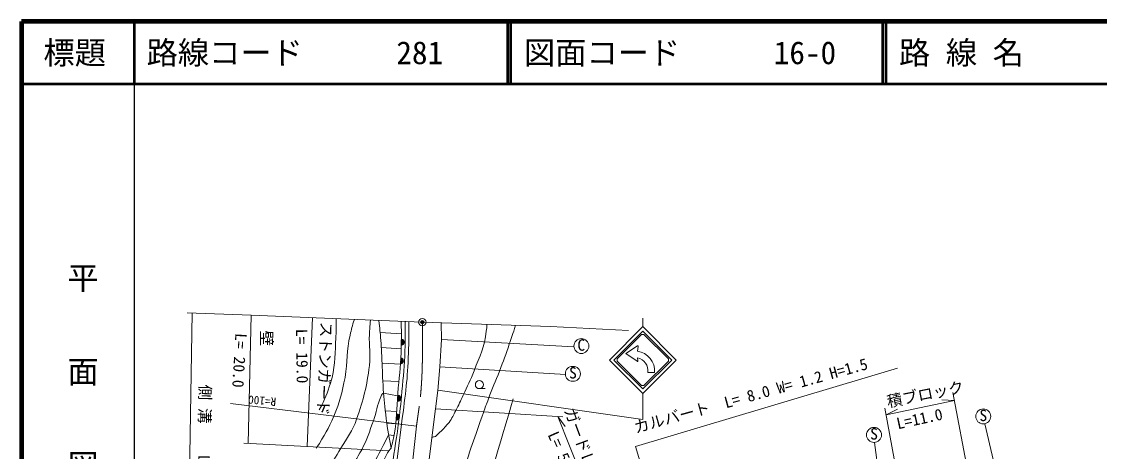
# Model space of a CAD drawing. Units: millimetres, scale not verified. Extents: x 40000 to 680000, y 20000 to 380000.
# Drawn here: x 40000 to 212448, y 311120 to 380000 of the extents above; entities that cross this region are included whole.
import ezdxf
from ezdxf.enums import TextEntityAlignment as Align

# ---------------------------------------------------------------- set-up
doc = ezdxf.new("R2010")
doc.units = ezdxf.units.MM
doc.header["$LTSCALE"] = 1000
doc.header["$PDMODE"] = 32
doc.header["$PDSIZE"] = 500
doc.linetypes.add('CHAIN', pattern=[18.5, 12, -1.5, 3.5, -1.5])
for name, color, linetype, lineweight in [('M-BGD', 7, 'Continuous', 13), ('M-BMK', 7, 'CHAIN', 13), ('M-STR-HTXT', 7, 'Continuous', 13), ('M-TTL', 2, 'Continuous', 140), ('M-TTL-BAND', 7, 'Continuous', 25), ('M-TTL-LINE', 7, 'Continuous', 50), ('M-TTL-TXT', 7, 'Continuous', 13)]:
    doc.layers.add(name, color=color, linetype=linetype, lineweight=lineweight)
doc.layers.add('M-OTRS', color=6, linetype='Continuous')
doc.styles.add('@ＭＳ ゴシック', font='')
doc.styles.add('ＭＳ ゴシック', font='')
doc.styles.get('@ＭＳ ゴシック').set_extended_font_data('@MS Gothic')
doc.styles.get('ＭＳ ゴシック').set_extended_font_data('MS Gothic')

msp = doc.modelspace()

# ---------------------------------------------------------------- linework, layer by layer
at = {"layer": 'M-BGD'}
for p, q in [((139386, 331120), (139386, 332479)), ((97369, 330206), (100764, 329983)), ((139564, 329873), (143484, 325952)), ((97553, 327751), (100727, 327541)), ((128368, 327886), (107164, 329034)), ((138541, 328036), (136666, 326836)), ((138652, 327963), (138519, 327181)), ((138465, 325562), (136666, 326836)), ((138579, 325630), (138519, 326111)), ((97677, 325259), (100610, 325084)), ((127006, 323427), (106922, 324671)), ((144731, 325774), (139386, 320428)), ((144019, 325774), (139386, 321141)), ((141244, 323776), (140176, 323776)), ((97794, 322417), (100370, 322356)), ((106606, 320950), (139386, 316236)), ((97923, 320451), (100165, 320045)), ((139386, 320428), (139386, 316236)), ((98190, 317613), (100033, 317528)), ((98437, 315633), (99885, 315568)), ((100795, 315479), (98228, 295484)), ((194112, 315563), (198768, 295807)), ((98730, 313776), (99580, 313687)), ((176452, 312579), (179360, 291502))]:
    msp.add_line(p, q, dxfattribs=at)
at = {"layer": 'M-BGD', "color": 1}
msp.add_line((113248, 321183), (114155, 321183), dxfattribs=at)
at = {"layer": 'M-BGD'}
for points in [[(137113, 330517), (124603, 331140), (104117, 331841), (76760, 332961), (66478, 333341)], [(107149, 331737), (107164, 329034), (106922, 324671), (106599, 320876), (106203, 317965), (104526, 304312)], [(139386, 320428), (134040, 325774), (139386, 331120), (144731, 325774)], [(139386, 321141), (134753, 325774), (139386, 330407), (144019, 325774)], [(143484, 325952), (143484, 325596), (139564, 321676), (139207, 321676), (135287, 325596), (135287, 325952), (139207, 329873), (139564, 329873)]]:
    msp.add_lwpolyline(points, dxfattribs=at)
msp.add_circle((104117, 331841), 600, dxfattribs=at)
at = {"layer": 'M-BGD', "color": 1}
for centre, radius in [((129561, 328013), 1200), ((128198, 323558), 1200), ((113248, 321831), 648), ((193859, 316736), 1200), ((176379, 313777), 1200)]:
    msp.add_circle(centre, radius, dxfattribs=at)
at = {"layer": 'M-BGD'}
for centre, radius, start, end in [((100730, 328633), 500, 269.83901, 89.83901), ((100730, 328633), 400, 269.83901, 89.83901), ((100730, 328633), 300, 269.83901, 89.83901), ((100730, 328633), 200, 269.83901, 89.83901), ((100730, 328633), 100, 269.83901, 89.83901), ((138581, 327975), 72.5, 350.30905, 122.61924), ((100596, 325637), 500, 266.06624, 86.06624), ((100596, 325637), 400, 266.06624, 86.06624), ((100596, 325637), 300, 266.06624, 86.06624), ((138156, 324098), 3105, 354.04449, 83.29683), ((138156, 324098), 2046, 350.93996, 79.79603), ((100596, 325637), 200, 266.06624, 86.06624), ((100596, 325637), 100, 266.06624, 86.06624), ((138507, 325621), 72.5, 234.68879, 7.12502), ((100177, 319652), 500, 265.9129, 85.9129), ((100177, 319652), 400, 265.9129, 85.9129), ((100177, 319652), 300, 265.9129, 85.9129), ((100177, 319652), 200, 265.9129, 85.9129), ((100177, 319652), 100, 265.9129, 85.9129), ((99963, 316659), 500, 265.9129, 85.9129), ((99963, 316659), 400, 265.9129, 85.9129), ((99963, 316659), 300, 265.9129, 85.9129), ((99963, 316659), 200, 265.9129, 85.9129), ((99963, 316659), 100, 265.9129, 85.9129)]:
    msp.add_arc(centre, radius, start, end, dxfattribs=at)
for points, knots in [([(95817, 332181), (95713, 331064), (95700, 330752), (95653, 329835), (95555, 327908), (95890, 326810), (95656, 324895), (95237, 321464), (94720, 319559), (93607, 316287), (92940, 314326), (92133, 313408), (91082, 311623), (89419, 308798), (88675, 307893), (86317, 304714)], [0, 0, 0, 0, 1, 1, 1, 2, 2, 2, 3, 3, 3, 4, 4, 4, 5, 5, 5, 5]), ([(93244, 332286), (92869, 331126), (92793, 330756), (92557, 329762), (91942, 327170), (92239, 325608), (91747, 322990), (91278, 320497), (90929, 319089), (89940, 316753), (89051, 314655), (88580, 313876), (87146, 311631)], [0, 0, 0, 0, 1, 1, 1, 2, 2, 2, 3, 3, 3, 4, 4, 4, 4]), ([(90317, 332406), (90349, 330622), (90328, 330097), (90253, 328620), (90124, 326048), (90179, 324541), (89428, 322077), (88897, 320337), (88604, 319637), (87636, 317778)], [0, 0, 0, 0, 1, 1, 1, 2, 2, 2, 3, 3, 3, 3]), ([(99108, 311666), (98645, 314231), (98508, 314942), (98254, 317060), (98036, 318889), (97954, 319919), (97834, 321757), (97715, 323562), (97722, 324578), (97623, 326384), (97536, 327974), (97517, 328868), (97343, 330450), (97271, 331106), (97250, 331325), (97137, 332127)], [0, 0, 0, 0, 1, 1, 1, 2, 2, 2, 3, 3, 3, 4, 4, 4, 5, 5, 5, 5]), ([(101385, 331953), (101412, 329738), (101403, 329127), (101344, 327316), (101260, 324735), (101082, 323295), (100856, 320721), (100673, 318640), (100545, 317476), (100274, 315404), (99881, 312391), (99546, 310720), (99125, 307712), (98474, 303064), (98090, 299643), (97596, 295794), (97596, 295794), (97596, 295794), (97596, 295794)], [0, 0, 0, 0, 1, 1, 1, 2, 2, 2, 3, 3, 3, 4, 4, 4, 5, 5, 5, 6, 6, 6, 6]), ([(100739, 331979), (100779, 329595), (100775, 328929), (100708, 326976), (100619, 324408), (100407, 322978), (100194, 320417), (99979, 317830), (100118, 316341), (99602, 313797), (99432, 312959), (99383, 312650), (99108, 311666)], [0, 0, 0, 0, 1, 1, 1, 2, 2, 2, 3, 3, 3, 4, 4, 4, 4]), ([(101941, 331930), (101987, 329566), (101957, 328892), (101898, 326946), (101764, 322448), (101470, 320903), (100795, 315479)], [0, 0, 0, 0, 1, 1, 1, 2, 2, 2, 2]), ([(114439, 331488), (114437, 330986), (114401, 330818), (114356, 330391), (114090, 327818), (113302, 326490), (112414, 324061), (111834, 322473), (111350, 321647), (110636, 320115), (110192, 319164), (109968, 318619), (109480, 317690), (109081, 316931), (108897, 316475), (108388, 315786), (107658, 314799), (106595, 313932), (106203, 313526), (106203, 313526), (106203, 313526), (106203, 313526)], [0, 0, 0, 0, 1, 1, 1, 2, 2, 2, 3, 3, 3, 4, 4, 4, 5, 5, 5, 6, 6, 6, 7, 7, 7, 7]), ([(119036, 331330), (118569, 329866), (118441, 329483), (118038, 328307), (117458, 326614), (117105, 325675), (116467, 324003), (115800, 322255), (115340, 321309), (114685, 319557), (114366, 318701), (114196, 318218), (113896, 317355), (112499, 313336), (111676, 311098), (110357, 307052), (110034, 306061), (109859, 305503), (109547, 304508), (109089, 303049), (108750, 302254), (108384, 300769), (108061, 299458), (107912, 298715), (107688, 297383), (107374, 295521), (107131, 294480), (107023, 292595), (106936, 291071), (106596, 290152), (107023, 288685), (107556, 286853), (108089, 285852), (109251, 284339), (109984, 283384), (110513, 282925), (111489, 282220), (111489, 282220), (111489, 282220), (111489, 282220), (111489, 282220), (111489, 282220), (111489, 282220), (111489, 282220), (111489, 282220), (111489, 282220)], [0, 0, 0, 0, 1, 1, 1, 2, 2, 2, 3, 3, 3, 4, 4, 4, 5, 5, 5, 6, 6, 6, 7, 7, 7, 8, 8, 8, 9, 9, 9, 10, 10, 10, 11, 11, 11, 12, 12, 12, 13, 13, 13, 14, 14, 14, 15, 15, 15, 15]), ([(97768, 320442), (97624, 320186), (97592, 320098), (97486, 319874), (96815, 318452), (96853, 317498), (96297, 316027), (95607, 314199), (95339, 313114), (94414, 311393), (92941, 308652), (91876, 307223), (89838, 304872), (88499, 303329), (87977, 302773), (86203, 301112)], [0, 0, 0, 0, 1, 1, 1, 2, 2, 2, 3, 3, 3, 4, 4, 4, 5, 5, 5, 5]), ([(98661, 313655), (97366, 311128), (97030, 310447), (95898, 308438), (95046, 306927), (94759, 306435), (93655, 304606)], [0, 0, 0, 0, 1, 1, 1, 2, 2, 2, 2]), ([(99108, 311666), (98937, 311462), (98891, 311392), (98762, 311209), (98433, 310742), (98348, 310420), (98070, 309921), (97194, 308352), (96678, 307488), (95795, 305923), (94628, 303853), (93936, 302714), (92839, 300607), (91833, 298676), (91248, 297600), (90400, 295594), (89762, 294085), (89324, 293254), (88939, 291661), (88356, 289248), (88149, 287855), (87983, 285378), (87852, 283403), (87853, 282674), (87941, 280312)], [0, 0, 0, 0, 1, 1, 1, 2, 2, 2, 3, 3, 3, 4, 4, 4, 5, 5, 5, 6, 6, 6, 7, 7, 7, 8, 8, 8, 8])]:
    msp.add_open_spline(points, degree=3, knots=knots, dxfattribs=at)
for points in [[(118677, 319579), (116466, 312126), (116466, 312126), (114255, 304674)], [(106203, 313526), (105905, 313446), (105860, 313434), (105639, 313374)]]:
    msp.add_open_spline(points, degree=3, dxfattribs=at)
at = {"layer": 'M-BMK'}
msp.add_line((103183, 315189), (100940, 294991), dxfattribs=at)
msp.add_open_spline([(104117, 331841), (104155, 329537), (104168, 328930), (104145, 327064), (104124, 325376), (104115, 324429), (104026, 322743), (103868, 319778), (103679, 318765), (103183, 315189)], degree=3, knots=[0, 0, 0, 0, 1, 1, 1, 2, 2, 2, 3, 3, 3, 3], dxfattribs=at)
at = {"layer": 'M-OTRS'}
msp.add_point((104117, 331841), dxfattribs=at)
at = {"layer": 'M-STR-HTXT'}
for p, q in [((66547, 285676), (67297, 333311)), ((76246, 312400), (76760, 332961)), ((85710, 311899), (86530, 332561)), ((178334, 316973), (189246, 319298)), ((189246, 319298), (187250, 319401)), ((189009, 320563), (193150, 298424)), ((73432, 318798), (103183, 315189)), ((126619, 316671), (106203, 317965)), ((178135, 318072), (182154, 295879)), ((178334, 316973), (180116, 317882)), ((125785, 316724), (129896, 306381)), ((125785, 316724), (126980, 315119)), ((75571, 312435), (98762, 311209))]:
    msp.add_line(p, q, dxfattribs=at)
msp.add_lwpolyline([(180166, 324453), (138239, 311937), (146841, 283418)], dxfattribs=at)
at = {"layer": 'M-TTL'}
for p, q in [((40000, 380000), (40000, 20000)), ((680000, 380000), (40000, 380000))]:
    msp.add_line(p, q, dxfattribs=at)
at = {"layer": 'M-TTL-BAND'}
msp.add_line((58000, 370000), (58000, 20000), dxfattribs=at)
at = {"layer": 'M-TTL-LINE'}
for p, q in [((58000, 380000), (58000, 370000)), ((117750, 380000), (117750, 370000)), ((118250, 380000), (118250, 370000)), ((177750, 380000), (177750, 370000)), ((178250, 380000), (178250, 370000)), ((40000, 370000), (680000, 370000))]:
    msp.add_line(p, q, dxfattribs=at)

# ---------------------------------------------------------------- texts
at = {"layer": 'M-BGD', "color": 1, "style": 'ＭＳ ゴシック'}
for s, p in [('C', (129553, 326711)), ('S', (128207, 322256)), ('S', (193868, 315434)), ('S', (176388, 312475))]:
    msp.add_text(s, height=1833, dxfattribs=at).set_placement(p, align=Align.BOTTOM_CENTER)
at = {"layer": 'M-STR-HTXT', "style": 'ＭＳ ゴシック'}
for s, height, rotation, p in [('ストンガード', 1833, 267.925, (87306, 331930)), ('L= 20.0', 1833, 266.655, (73671, 330143)), ('壁', 1833, 270, (77737, 330493)), ('L= 19.0', 1833, 270.895, (83346, 330739)), ('カルバート\u3000L= 8.0 W= 1.2 H=1.5', 1833, 15.479, (138402, 313491)), ('側 溝\u3000\u3000L= 40.0', 1833, 269.029, (67921, 321863)), ('積ブロック', 1833, 11.31, (178745, 317634)), ('R=100', 1320, 175.267, (80818, 320111)), ('ガードレール', 1833, 290.312, (126260, 317543)), ('L=11.0', 1833, 12.317, (180322, 314129)), ('L= 51.0', 1833, 293.888, (123631, 313600))]:
    msp.add_text(s, height=height, rotation=rotation, dxfattribs=at).set_placement(p, align=Align.BOTTOM_LEFT)
at = {"layer": 'M-TTL-BAND', "style": '@ＭＳ ゴシック'}
msp.add_text('平\u3000\u3000面\u3000\u3000図', height=3666, rotation=270, dxfattribs=at).set_placement((49777, 306475), align=Align.MIDDLE_RIGHT)
at = {"layer": 'M-TTL-TXT', "style": 'ＭＳ ゴシック'}
msp.add_text('標題', height=3666, dxfattribs=at).set_placement((48500, 375000), align=Align.MIDDLE_CENTER)
for s, p in [('路線コード      281', (60000, 375000)), ('図面コード      16-0', (120380, 375000)), ('路 線 名      一般県道俵山長門古市(停)線', (180380, 375000))]:
    msp.add_text(s, height=3666, dxfattribs=at).set_placement(p, align=Align.MIDDLE_LEFT)

doc.saveas('drawing.dxf')
